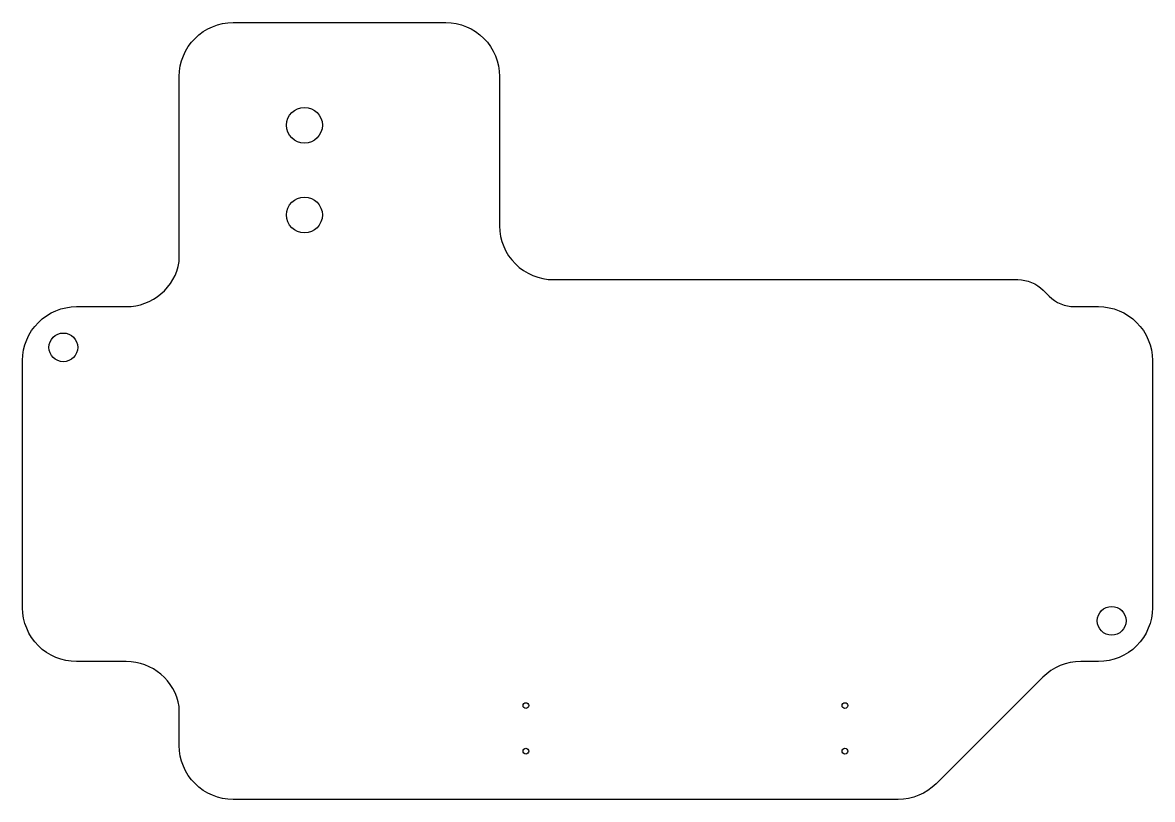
# Model space of a CAD drawing. Header units: millimetres. Extents: x -83.2 to -20.2, y -17.6 to 25.7.
import ezdxf

# ---------------------------------------------------------------- set-up
doc = ezdxf.new("R2010")
doc.units = ezdxf.units.MM
doc.layers.get('0').update_dxf_attribs({"linetype": 'CONTINUOUS'})

msp = doc.modelspace()

# ---------------------------------------------------------------- linework, layer by layer
msp.add_lwpolyline([(-26.355, -10.762), (-32.298, -16.693, -0.198657), (-34.417, -17.57), (-71.476, -17.57, -0.414214), (-74.476, -14.57), (-74.476, -12.393, 0.366701), (-77.435, -9.886), (-80.206, -9.886, -0.414214), (-83.206, -6.886), (-83.206, 6.894, -0.414214), (-80.206, 9.894), (-77.434, 9.894, 0.36667), (-74.475, 12.401), (-74.475, 22.725, -0.414214), (-71.475, 25.725), (-59.625, 25.725, -0.414214), (-56.625, 22.725), (-56.625, 14.398, 0.414214), (-53.625, 11.398), (-27.746, 11.398, -0.199168), (-26.33, 10.811), (-26.002, 10.481, 0.199168), (-24.586, 9.894), (-23.246, 9.894, -0.414214), (-20.246, 6.894), (-20.246, -6.886, -0.414214), (-23.246, -9.886), (-24.236, -9.886, 0.198657)], format="xyb", close=True)
for centre, radius in [((-80.936, 7.624), 0.8), ((-22.516, -7.616), 0.8), ((-55.16, -12.34), 0.16), ((-37.38, -12.34), 0.16), ((-55.16, -14.88), 0.16), ((-37.38, -14.88), 0.16)]:
    msp.add_circle(centre, radius)
for centre in [(-67.5, 20.002), (-67.5, 15.002)]:
    msp.add_ellipse(centre, major_axis=(1, 0), ratio=1)

doc.saveas('drawing.dxf')
